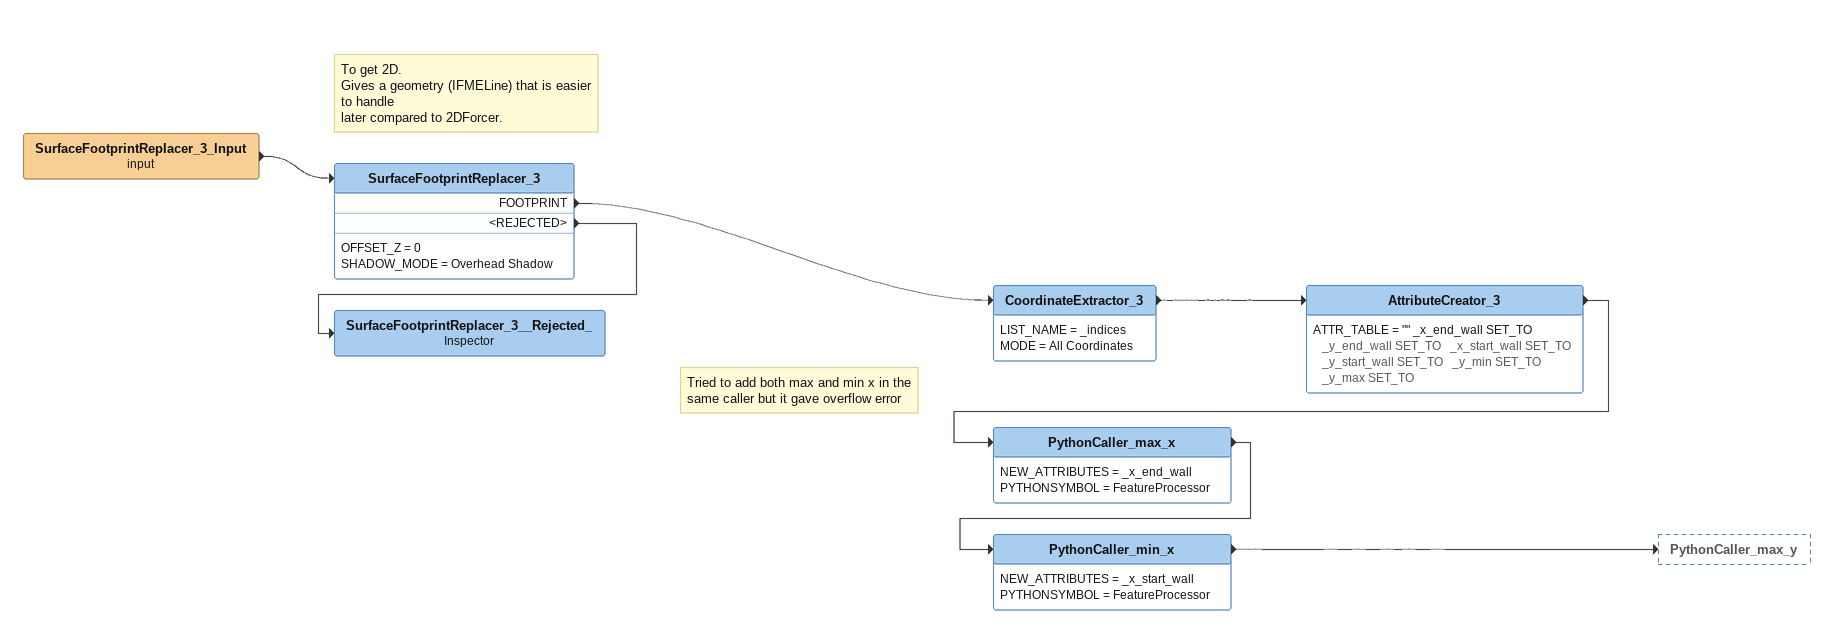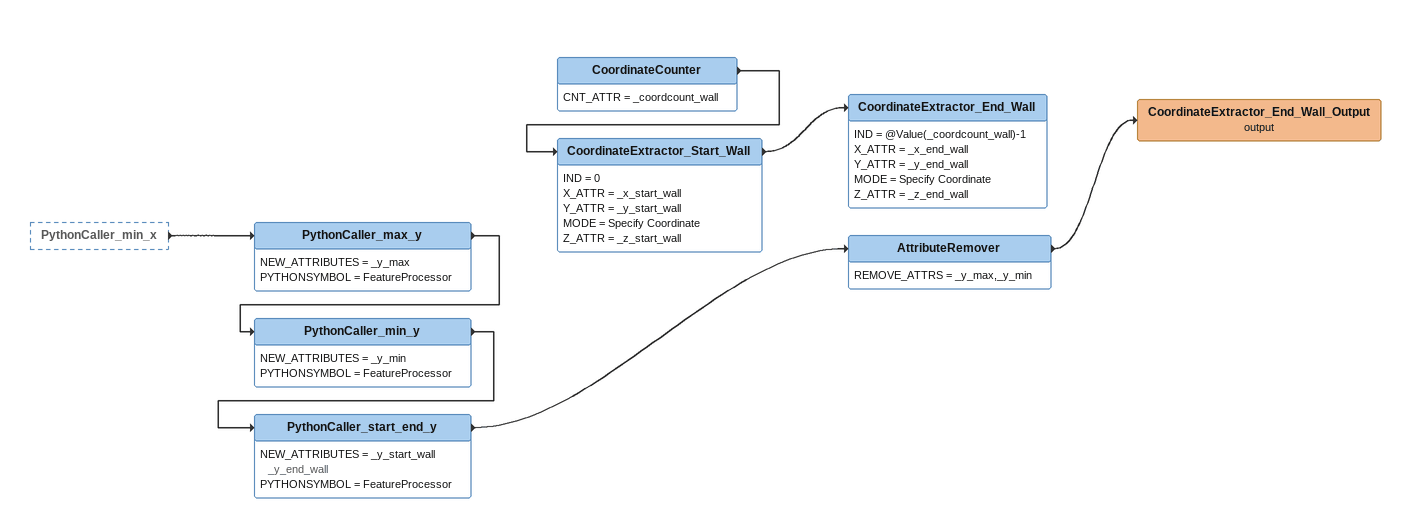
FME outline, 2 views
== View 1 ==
SurfaceFootprintReplacer_3_Input (input)
    -> SurfaceFootprintReplacer_3
Note: To get 2D. / Gives a geometry (IFMELine) that is easier to handle / later compared to 2DForcer.
SurfaceFootprintReplacer_3
    OFFSET_Z = 0
    SHADOW_MODE = Overhead Shadow
    FOOTPRINT -> CoordinateExtractor_3
    <REJECTED> -> SurfaceFootprintReplacer_3__Rejected_
SurfaceFootprintReplacer_3__Rejected_: Inspector
CoordinateExtractor_3
    LIST_NAME = _indices
    MODE = All Coordinates
    -> AttributeCreator_3
AttributeCreator_3
    ATTR_TABLE = "" _x_end_wall SET_TO   _y_end_wall SET_TO   _x_start_wall SET_TO   _y_start_wall SET_TO   _y_min SET_TO   _y_max SET_TO
    -> PythonCaller_max_x
Note: Tried to add both max and min x in the / same caller but it gave overflow error
PythonCaller_max_x
    NEW_ATTRIBUTES = _x_end_wall
    PYTHONSYMBOL = FeatureProcessor
    -> PythonCaller_min_x
PythonCaller_min_x
    NEW_ATTRIBUTES = _x_start_wall
    PYTHONSYMBOL = FeatureProcessor
    -> PythonCaller_max_y

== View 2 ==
PythonCaller_min_x [outside]
    -> PythonCaller_max_y
PythonCaller_max_y
    NEW_ATTRIBUTES = _y_max
    PYTHONSYMBOL = FeatureProcessor
    -> PythonCaller_min_y
PythonCaller_min_y
    NEW_ATTRIBUTES = _y_min
    PYTHONSYMBOL = FeatureProcessor
    -> PythonCaller_start_end_y
PythonCaller_start_end_y
    NEW_ATTRIBUTES = _y_start_wall _y_end_wall
    PYTHONSYMBOL = FeatureProcessor
    -> AttributeRemover
AttributeRemover
    REMOVE_ATTRS = _y_max,_y_min
    -> CoordinateExtractor_End_Wall_Output (output)
CoordinateExtractor_End_Wall_Output (output)
CoordinateCounter
    CNT_ATTR = _coordcount_wall
    -> CoordinateExtractor_Start_Wall
CoordinateExtractor_Start_Wall
    IND = 0
    X_ATTR = _x_start_wall
    Y_ATTR = _y_start_wall
    MODE = Specify Coordinate
    Z_ATTR = _z_start_wall
    -> CoordinateExtractor_End_Wall
CoordinateExtractor_End_Wall
    IND = @Value(_coordcount_wall)-1
    X_ATTR = _x_end_wall
    Y_ATTR = _y_end_wall
    MODE = Specify Coordinate
    Z_ATTR = _z_end_wall
